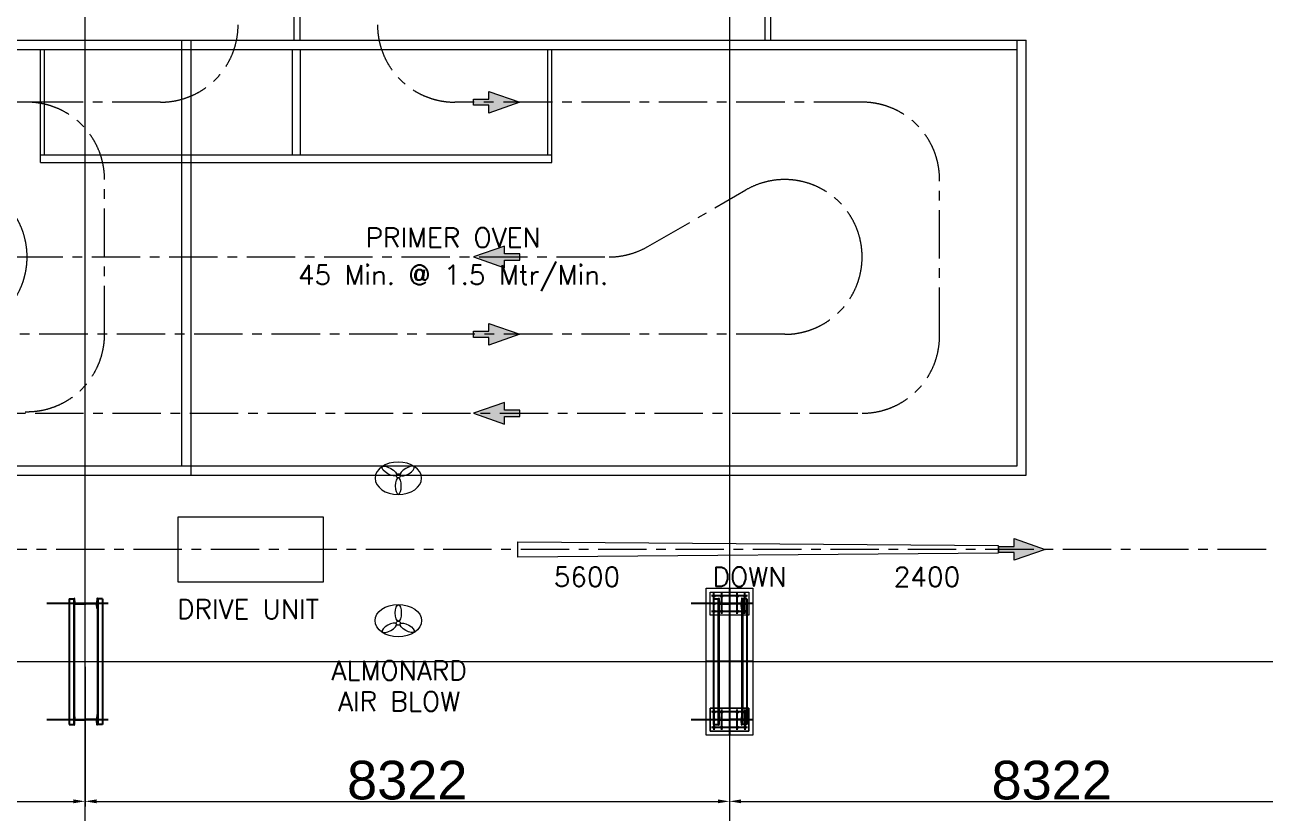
# Model space of a CAD drawing. Header units: millimetres. Extents: x -131970 to 468030, y -148196 to 152489.
# Drawn here: x 80900 to 96917, y 128105 to 138293 of the extents above; entities that cross this region are included whole.
import ezdxf
from ezdxf.enums import TextEntityAlignment as Align
from ezdxf.xclip import XClip

# ---------------------------------------------------------------- set-up
doc = ezdxf.new("R2010")
doc.units = ezdxf.units.MM
doc.header["$LTSCALE"] = 500
doc.header["$XCLIPFRAME"] = 2
for name, pattern in [('BUILDING PLAN$1$CENTER', [2, 1.25, -0.25, 0.25, -0.25]), ('CENTER', [2, 1.25, -0.25, 0.25, -0.25]), ('CONTINOUS', [0])]:
    doc.linetypes.add(name, pattern=pattern)
doc.layers.get('0').update_dxf_attribs({"linetype": 'CONTINUOUS'})
doc.layers.get('Defpoints').update_dxf_attribs({"linetype": 'CONTINUOUS'})
for name, color, linetype, lineweight in [('0 CONVEYOR', 42, 'CENTER', 15), ('0 DIMENSION', 1, 'CONTINUOUS', 13), ('0 E DUCT', 11, 'CONTINUOUS', 18), ('0 FAN', 151, 'CONTINUOUS', 13), ('0 PANEL', 110, 'CONTINUOUS', 18)]:
    doc.layers.add(name, color=color, linetype=linetype, lineweight=lineweight)
for name, color, linetype in [('BUILDING PLAN$0$BG&E - DIMENSIONS', 7, 'CONTINUOUS'), ('BUILDING PLAN$0$CL', 1, 'BUILDING PLAN$1$CENTER'), ('BUILDING PLAN$0$DIMTEXT', 7, 'CONTINUOUS')]:
    doc.layers.add(name, color=color, linetype=linetype)
doc.styles.add('BUILDING PLAN$0$Standard', font='arial.ttf')
doc.styles.add('ROMANS', font='romans.shx')
doc.dimstyles.new('BUILDING PLAN$0$DIM100$0', dxfattribs={"dimtxt": 500, "dimasz": 150, "dimexe": 65, "dimexo": 65, "dimgap": 15, "dimtad": 1, "dimdec": 0, "dimzin": 0, "dimdsep": 46, "dimtxsty": 'BUILDING PLAN$0$Standard', "dimsah": 1, "dimcen": 0.09, "dimclrd": 1, "dimclre": 1, "dimclrt": 256, "dimadec": 0, "dimazin": 0, "dimtfac": 1, "dimtdec": 0, "dimtofl": 0, "dimtmove": 0, "dimatfit": 3, "dimfxl": 1, "dimtolj": 1, "dimtzin": 0, "dimarcsym": 0})

# ---------------------------------------------------------------- blocks, each defined once
blk = doc.blocks.new('BUILDING PLAN$0$A$C724942FE')
at = {"layer": 'BUILDING PLAN$0$DIMTEXT', "linetype": 'Continuous', "lineweight": 9}
for p, q in [((0.1, 149.9), (70.1, 149.9)), ((0.1, 149.9), (0.1, 149.3)), ((2.4, 146.8), (30.2, 145.2)), ((32.6, 142.7), (32.6, 74.9)), ((37.6, 142.7), (37.6, 74.9)), ((67.7, 146.8), (39.9, 145.2)), ((70.1, 149.9), (70.1, 149.3)), ((0.1, -0.1), (0.1, 0.6)), ((2.4, 3.1), (30.2, 4.7)), ((32.6, 7.2), (32.6, 74.9)), ((37.6, 7.2), (37.6, 74.9)), ((67.7, 3.1), (39.9, 4.7)), ((70.1, -0.1), (70.1, 0.6)), ((0.1, -0.1), (70.1, -0.1))]:
    blk.add_line(p, q, dxfattribs=at)
for centre, start, end in [((2.6, 149.3), 180, 266.72951), ((30.1, 142.7), 0, 86.72951), ((40.1, 142.7), 93.27049, 180), ((67.6, 149.3), 273.27049, 0), ((2.6, 0.6), 93.27049, 180), ((30.1, 7.2), 273.27049, 0), ((40.1, 7.2), 180, 266.72951), ((67.6, 0.6), 0, 86.72951)]:
    blk.add_arc(centre, 2.5, start, end, dxfattribs=at)
blk = doc.blocks.new('BUILDING PLAN$0$A$C2D5647E8')
for p, q in [((58.2, 299.7), (733.2, 299.7)), ((58.2, 299.7), (58.2, 272.7)), ((58.2, 275.2), (733.2, 275.2)), ((58.2, 272.7), (733.2, 272.7)), ((733.2, 299.7), (733.2, 272.7)), ((58.2, 147.7), (733.2, 147.7)), ((58.2, 120.7), (58.2, 147.7)), ((58.2, 145.2), (733.2, 145.2)), ((733.2, 120.7), (733.2, 147.7)), ((58.2, 120.7), (733.2, 120.7))]:
    blk.add_line(p, q)
at = {"layer": 'BUILDING PLAN$0$CL', "ltscale": 500}
for p, q in [((83.2, 330.9), (83.2, -0.1)), ((708.2, 330.9), (708.2, -0.1))]:
    blk.add_line(p, q, dxfattribs=at)
at = {"layer": 'BUILDING PLAN$0$DIMTEXT', "linetype": 'Continuous', "lineweight": 9, "xscale": 0.8333, "yscale": 0.8333, "zscale": 0.8333}
for p in [(54, 147.7), (679, 147.7)]:
    blk.add_blockref('BUILDING PLAN$0$A$C724942FE', p, dxfattribs=at)
blk = doc.blocks.new('BUILDING PLAN$0$57')
at = {"layer": 'BUILDING PLAN$0$CL', "ltscale": 500}
for p, q in [((4487540, 427196), (4487540, 426731)), ((4487640, 427263), (4487640, 426469)), ((4487740, 427196), (4487740, 426731)), ((4488390, 427263), (4488390, 426663)), ((4489040, 427196), (4489040, 426731)), ((4489140, 427263), (4489140, 426469)), ((4489240, 427196), (4489240, 426731)), ((4487772, 427163), (4487507, 427163)), ((4487772, 427063), (4487507, 427063)), ((4489008, 427163), (4489273, 427163)), ((4489273, 427063), (4489008, 427063)), ((4487440, 426963), (4489340, 426963)), ((4487772, 426863), (4487507, 426863)), ((4489273, 426863), (4489008, 426863)), ((4487772, 426763), (4487507, 426763)), ((4489008, 426763), (4489273, 426763))]:
    blk.add_line(p, q, dxfattribs=at)
at = {"layer": 'BUILDING PLAN$0$DIMTEXT', "linetype": 'Continuous', "lineweight": 9}
for p, q in [((4487640, 427213), (4487640, 427163)), ((4489140, 427213), (4489140, 427163))]:
    blk.add_line(p, q, dxfattribs=at)
at = {"layer": 'BUILDING PLAN$0$DIMTEXT', "color": 4, "lineweight": 20}
blk.add_lwpolyline([(4487440, 427263), (4489340, 427263), (4489340, 426663), (4487440, 426663)], close=True, dxfattribs=at)
at = {"layer": 'BUILDING PLAN$0$DIMTEXT', "linetype": 'Continuous', "lineweight": 9}
for points in [[(4487490, 427213), (4487790, 427213), (4487790, 426713), (4487490, 426713)], [(4488990, 427213), (4489290, 427213), (4489290, 426713), (4488990, 426713)], [(4489290, 427213), (4488990, 427213), (4488990, 426713), (4489290, 426713)]]:
    blk.add_lwpolyline(points, close=True, dxfattribs=at)
for centre in [(4487540, 427163), (4487640, 427163), (4487740, 427163), (4489040, 427163), (4489140, 427163), (4489240, 427163), (4487540, 427063), (4487740, 427063), (4489040, 427063), (4489240, 427063), (4487540, 426863), (4487740, 426863), (4489040, 426863), (4489240, 426863), (4487540, 426763), (4487640, 426763), (4487740, 426763), (4489040, 426763), (4489140, 426763), (4489240, 426763)]:
    blk.add_circle(centre, 15, dxfattribs=at)
at = {"layer": 'BUILDING PLAN$0$DIMTEXT', "linetype": 'Continuous', "lineweight": 9, "xscale": 2.000341124820999, "yscale": 2.000341124820999, "zscale": 2.000341124820999}
for p in [(4487570, 426824), (4489070, 426824)]:
    blk.add_blockref('BUILDING PLAN$0$A$C724942FE', p, dxfattribs=at)
blk = doc.blocks.new('*D374')
at = {"layer": 'BUILDING PLAN$0$BG&E - DIMENSIONS', "color": 1, "linetype": 'ByBlock', "lineweight": -2, "transparency": 16777216}
for p, q in [((-16645, -15502), (-16645, -17307)), ((-8322, -15502), (-8322, -17307)), ((-16495, -17242), (-8472, -17242))]:
    blk.add_line(p, q, dxfattribs=at)
for points in [[(-16495, -17217), (-16495, -17267), (-16645, -17242)], [(-8472, -17217), (-8472, -17267), (-8322, -17242)]]:
    blk.add_solid(points, dxfattribs=at)
at = {"layer": 'Defpoints', "color": 0, "linetype": 'ByBlock', "lineweight": -2, "transparency": 16777216}
for p in [(-16645, -15437), (-8322, -15437), (-8322, -17242)]:
    blk.add_point(p, dxfattribs=at)
at = {"layer": 'BUILDING PLAN$0$BG&E - DIMENSIONS', "linetype": 'ByBlock', "lineweight": -2, "transparency": 16777216, "insert": (-12484, -16971), "char_height": 500, "attachment_point": 5, "style": 'BUILDING PLAN$0$Standard'}
blk.add_mtext('\\A1;8322', dxfattribs=at)
blk = doc.blocks.new('*D375')
at = {"layer": 'BUILDING PLAN$0$BG&E - DIMENSIONS', "color": 1, "linetype": 'ByBlock', "lineweight": -2, "transparency": 16777216}
for p, q in [((-8322, -15502), (-8322, -17307)), ((0, -15502), (0, -17307)), ((-8172, -17242), (-150, -17242))]:
    blk.add_line(p, q, dxfattribs=at)
for points in [[(-8172, -17217), (-8172, -17267), (-8322, -17242)], [(-150, -17217), (-150, -17267), (0, -17242)]]:
    blk.add_solid(points, dxfattribs=at)
at = {"layer": 'Defpoints', "color": 0, "linetype": 'ByBlock', "lineweight": -2, "transparency": 16777216}
for p in [(-8322, -15437), (0, -15437), (0, -17242)]:
    blk.add_point(p, dxfattribs=at)
at = {"layer": 'BUILDING PLAN$0$BG&E - DIMENSIONS', "linetype": 'ByBlock', "lineweight": -2, "transparency": 16777216, "insert": (-4161, -16971), "char_height": 500, "attachment_point": 5, "style": 'BUILDING PLAN$0$Standard'}
blk.add_mtext('\\A1;8322', dxfattribs=at)
blk = doc.blocks.new('*D376')
at = {"layer": 'BUILDING PLAN$0$BG&E - DIMENSIONS', "color": 1, "linetype": 'ByBlock', "lineweight": -2, "transparency": 16777216}
for p, q in [((0, -15502), (0, -17307)), ((8322, -15502), (8322, -17307)), ((150, -17242), (8172, -17242))]:
    blk.add_line(p, q, dxfattribs=at)
for points in [[(150, -17217), (150, -17267), (0, -17242)], [(8172, -17217), (8172, -17267), (8322, -17242)]]:
    blk.add_solid(points, dxfattribs=at)
at = {"layer": 'Defpoints', "color": 0, "linetype": 'ByBlock', "lineweight": -2, "transparency": 16777216}
for p in [(0, -15437), (8322, -15437), (8322, -17242)]:
    blk.add_point(p, dxfattribs=at)
at = {"layer": 'BUILDING PLAN$0$BG&E - DIMENSIONS', "linetype": 'ByBlock', "lineweight": -2, "transparency": 16777216, "insert": (4161, -16971), "char_height": 500, "attachment_point": 5, "style": 'BUILDING PLAN$0$Standard'}
blk.add_mtext('\\A1;8322', dxfattribs=at)
blk = doc.blocks.new('TOP PLAN OF CONVEYOR$0$A$C4E4907A6')
h = blk.add_hatch(color=256)
h.dxf.hatch_style = 1
h.paths.add_polyline_path([(300, 20), (200, 20), (200, 70), (0, 0), (200, -70), (200, -20), (300, -20)])
blk.add_lwpolyline([(200, -20), (300, -20), (300, 20), (200, 20), (200, 70), (0, 0), (200, -70)], close=True)
blk = doc.blocks.new('A$Cbf6a5fdc')
at = {"layer": '0 CONVEYOR'}
blk.add_lwpolyline([(10925, 800), (5100, 800, -0.414214), (4100, 1800), (4100, 4280, -0.414214), (5100, 5280), (14125, 5280, -0.414214), (15125, 4280, -0.414214), (14125, 3280, -0.131652), (13625, 3414), (12357, 4146, 0.131652), (11857, 4280), (6100, 4280, 0.414214), (5100, 3280, 0.414214), (6100, 2280), (15125, 2280, 0.414214), (16125, 3280), (16125, 5280, 0.414214), (15125, 6280), (4100, 6280, 0.414214), (3100, 5280), (3100, 1820, -0.414214), (2100, 820, -0.414214), (1100, 1820)], format="xyb", dxfattribs=at)
at = {"layer": '0 E DUCT'}
for p, q in [((2050, 7080), (17245, 7080)), ((17125, 1580), (17125, 7080)), ((17245, 1460), (17245, 7080)), ((2050, 6960), (17125, 6960)), ((9325, 1580), (17125, 1580)), ((9325, 1460), (17245, 1460))]:
    blk.add_line(p, q, dxfattribs=at)
blk = doc.blocks.new('A$Cd1d05c5d')
at = {"layer": '0 CONVEYOR'}
for points in [[(10722, 5820, -0.414214), (9722, 4820), (8172, 4820)], [(14772, 4820), (13522, 4820, -0.414214), (12522, 5820), (12522, 5820)], [(8172, 4820), (4833, 4820, 0.414214), (3833, 3820, 0.414214), (4833, 2820), (15512, 2820, 0.131652), (16012, 2954), (17280, 3686, -0.131652), (17780, 3820, -0.414214), (18780, 2820, -0.414214), (17780, 1820), (4333, 1820, -0.131652), (3833, 1954), (2600, 2666, 0.57735), (1100, 1800), (1100, 1800, 0.414214), (2100, 800), (18780, 800, 0.414214), (19780, 1800), (19780, 3820, 0.414214), (18780, 4820), (14772, 4820)]]:
    blk.add_lwpolyline(points, format="xyb", dxfattribs=at)
at = {"layer": '0 E DUCT'}
for p, q in [((0, 5620), (20900, 5620)), ((20780, 120), (20780, 5620)), ((20900, 0), (20900, 5620)), ((100, 5500), (20780, 5500)), ((8172, 4040), (8172, 5500)), ((8222, 4140), (8222, 5500)), ((11422, 5500), (11422, 4140)), ((11522, 5500), (11522, 4140)), ((14722, 4140), (14722, 5500)), ((14772, 4040), (14772, 5500)), ((8172, 4140), (14772, 4140)), ((8172, 4040), (14772, 4040)), ((0, 0), (20900, 0)), ((100, 120), (20780, 120))]:
    blk.add_line(p, q, dxfattribs=at)
blk = doc.blocks.new('BUILDING PLAN')
at = {"layer": 'BUILDING PLAN$0$CL', "color": 8, "lineweight": 9, "ltscale": 500}
for p, q in [((-8322.5, 0), (-8322.5, -34801.2)), ((0, 0), (0, -34799.9)), ((-34683.3, -15437), (74347.7, -15437))]:
    blk.add_line(p, q, dxfattribs=at)
at = {"color": 9, "lineweight": -2, "rotation": 270}
blk.add_blockref('BUILDING PLAN$0$57', (-426963.4, 4472953.1), dxfattribs=at)
at = {"layer": 'BUILDING PLAN$0$DIMTEXT', "linetype": 'Continuous', "lineweight": 9, "xscale": 2.400505369999998, "yscale": 2.400505369999998, "zscale": 2.400505369999998, "rotation": 270}
for p in [(-8816.9, -14487.1), (-494.4, -14487.1)]:
    blk.add_blockref('BUILDING PLAN$0$A$C2D5647E8', p, dxfattribs=at)
at = {"layer": 'BUILDING PLAN$0$BG&E - DIMENSIONS', "color": 9, "linetype": 'ByBlock', "lineweight": -2}
for base, p1, p2, picture, middle in [((-8322.4999, -17241.6029), (-16644.9998, -15436.9998), (-8322.4999, -15436.9998), '*D374', (-12483.7499, -16971.1459)), ((0, -17241.6029), (-8322.4999, -15436.9998), (0, -15436.9998), '*D375', (-4161.25, -16971.1459)), ((8322.4999, -17241.6029), (0, -15436.9998), (8322.4999, -15436.9998), '*D376', (4161.25, -16971.1459))]:
    dim = blk.add_linear_dim(base=base, p1=p1, p2=p2, dimstyle='BUILDING PLAN$0$DIM100$0', override={"dimtmove": 1}, dxfattribs=at)
    dim.commit()
    dim.dimension.update_dxf_attribs({"geometry": picture, "text_midpoint": middle})

msp = doc.modelspace()

# ---------------------------------------------------------------- texts
at = {"layer": '0 PANEL', "color": 7, "style": 'ROMANS'}
for s, p in [('PRIMER OVEN', (86430.967, 135543.189)), ('45 Min. @ 1.5 Mtr/Min.', (86430.967, 135043.189))]:
    msp.add_text(s, height=250, dxfattribs=at).set_placement(p, align=Align.MIDDLE)

# ---------------------------------------------------------------- next in the draw order: block references
at = {"layer": '0 DIMENSION', "linetype": 'ByBlock'}
ref = msp.add_blockref('BUILDING PLAN', (90000, 145500), dxfattribs=at)
XClip(ref).set_block_clipping_path([(-40296.2847446482, -27160.9180562167), (34674.8181025925, 6489.0819437833)])

# ---------------------------------------------------------------- next in the draw order: linework, layer by layer
at = {"layer": '0 CONVEYOR'}
msp.add_lwpolyline([(90455.056, 142774.812), (102428.897, 142774.812, -0.414213562), (103428.897, 141774.812), (103428.897, 132513.189, -0.414213562), (102428.897, 131513.189), (101928.423, 131513.189, -0.414213562), (100928.423, 132513.189), (100928.423, 135013.189, 0.414213562), (99928.423, 136013.189), (99928.423, 136013.189, 0.414213562), (98928.423, 135013.189), (98928.423, 132513.189, -0.414213562), (97928.423, 131513.189), (78645.896, 131513.189, -0.131652498), (78145.896, 131647.164), (78090.382, 131679.214, 0.131652498), (77590.382, 131813.189), (76730.056, 131813.189)], format="xyb", dxfattribs=at)
at = {"layer": '0 CONVEYOR', "linetype": 'CONTINOUS'}
msp.add_lwpolyline([(93467.991, 131563.189), (93467.991, 131463.189), (87267.991, 131413.189), (87267.991, 131613.189)], close=True, dxfattribs=at)
at = {"layer": '0 DIMENSION', "linetype": 'ByBlock'}
msp.add_lwpolyline([(84757.235, 131095.135), (84757.235, 131931.243), (82877.559, 131931.243), (82877.559, 131095.135)], close=True, dxfattribs=at)
for centre in [(85722.987, 132465.297), (85722.987, 130561.081)]:
    msp.add_circle(centre, 26.449, dxfattribs=at)
at = {"layer": '0 DIMENSION', "linetype": 'ByBlock', "extrusion": (0, 0, -1)}
for centre, major_axis, ratio in [((85722.987, 132433.352), (-300, 0), 0.699142125), ((85838.808, 132526.366), (90.821, 52.436), 0.375214109), ((85722.987, 132333.976), (0, -104.871), 0.375214109), ((85607.166, 130500.012), (-90.821, -52.436), 0.375214109)]:
    msp.add_ellipse(centre, major_axis=major_axis, ratio=ratio, dxfattribs=at)
at = {"layer": '0 DIMENSION', "linetype": 'ByBlock'}
for centre, major_axis, ratio in [((85607.166, 132526.366), (-90.821, 52.436), 0.375214109), ((85722.987, 130593.026), (-300, 0), 0.699142125), ((85722.987, 130692.401), (0, 104.871), 0.375214109), ((85838.808, 130500.012), (90.821, -52.436), 0.375214109)]:
    msp.add_ellipse(centre, major_axis=major_axis, ratio=ratio, dxfattribs=at)
at = {"layer": '0 FAN', "linetype": 'ByBlock'}
for p, q in [((84380.056, 138093.189), (84380.056, 143649.812)), ((84455.056, 138093.189), (84455.056, 143574.812)), ((90455.056, 139778.882), (90455.056, 138093.189)), ((90530.056, 139778.882), (90530.056, 138093.189))]:
    msp.add_line(p, q, dxfattribs=at)

# ---------------------------------------------------------------- next in the draw order: block references
at = {"layer": '0 DIMENSION', "linetype": 'ByBlock'}
for name, p in [('A$Cbf6a5fdc', (65805.056, 131013.189)), ('A$Cd1d05c5d', (72932.556, 132473.189))]:
    msp.add_blockref(name, p, dxfattribs=at)
at = {"layer": '0 DIMENSION', "color": 3, "yscale": 2, "zscale": 2}
for p, xscale in [((87294.255, 137293.189), -2), ((86694.255, 135293.189), 2), ((87294.255, 134293.189), -2), ((86694.255, 133273.189), 2), ((94077.443, 131513.189), -2)]:
    msp.add_blockref('TOP PLAN OF CONVEYOR$0$A$C4E4907A6', p, dxfattribs=dict(at, xscale=xscale))

# ---------------------------------------------------------------- next in the draw order: texts
at = {"layer": '0 PANEL', "color": 7, "style": 'ROMANS'}
for s, p in [('5600      DOWN       2400', (90354.612, 131159.437)), ('DRIVE UNIT', (83782.186, 130743.225)), ('ALMONARD', (85732.91, 129949.682)), ('AIR BLOW', (85732.91, 129549.682))]:
    msp.add_text(s, height=250, dxfattribs=at).set_placement(p, align=Align.MIDDLE)

doc.saveas('drawing.dxf')
